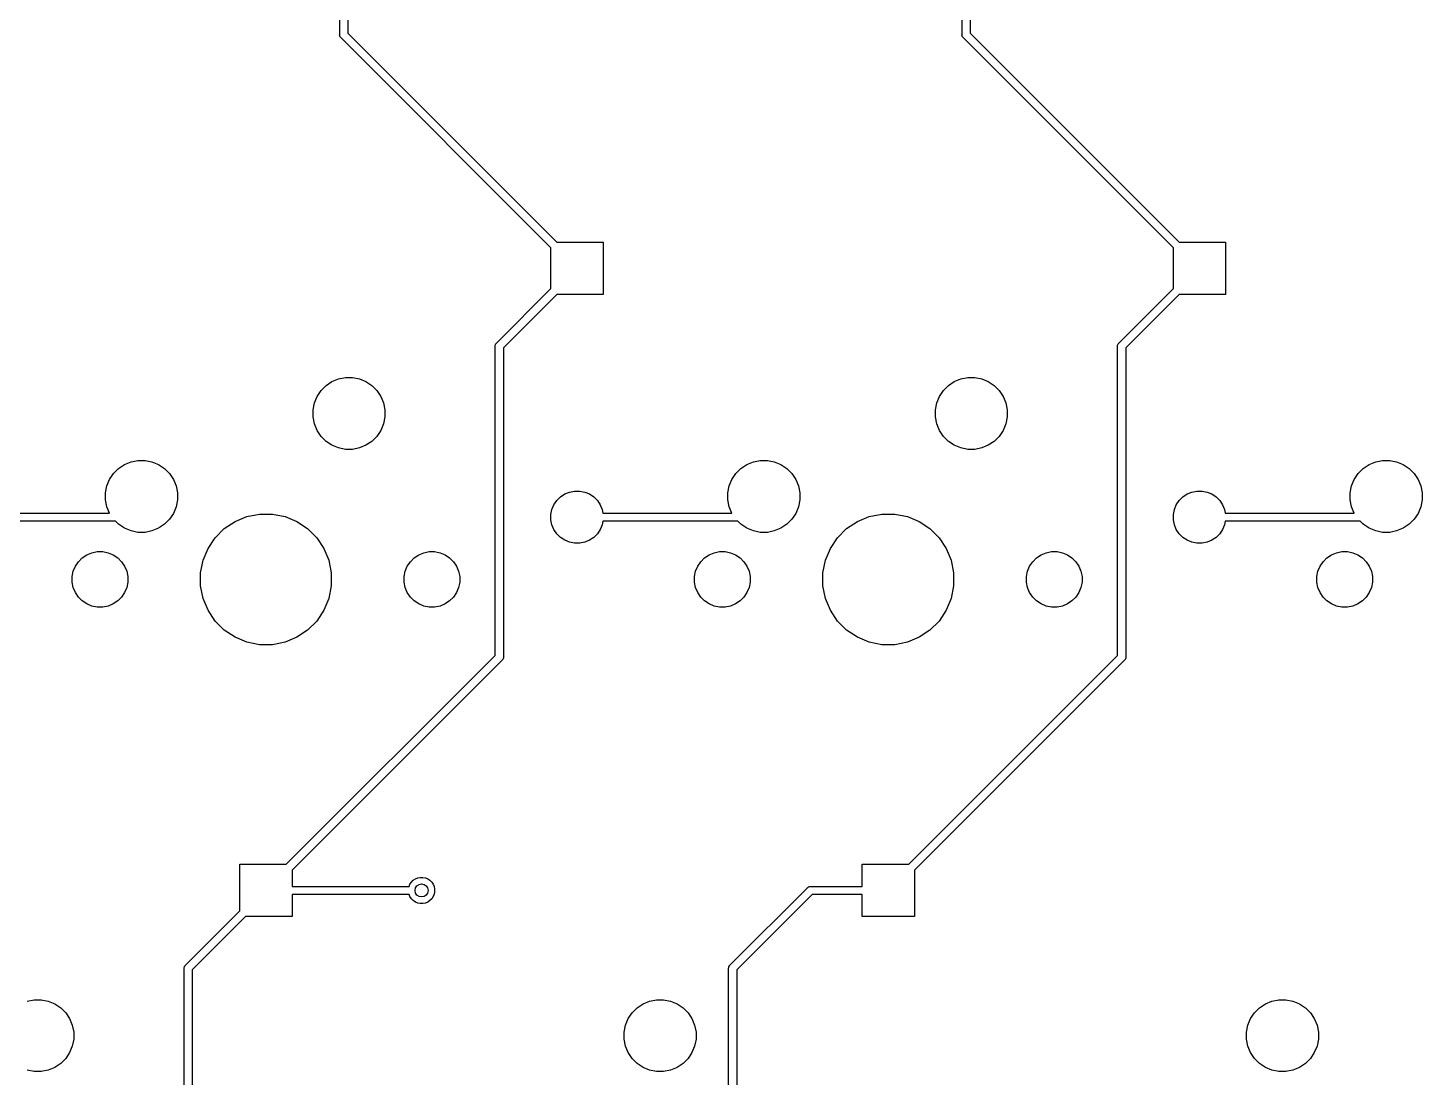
# Model space of a CAD drawing. Extents: x 0.4 to 33.6, y -21.6 to -0.4.
# Drawn here: x 7.401 to 9.081, y -4.256 to -2.991 of the extents above; entities that cross this region are included whole.
import ezdxf

# ---------------------------------------------------------------- set-up
doc = ezdxf.new("R2010")
doc.units = 0
doc.header["$MEASUREMENT"] = 0
doc.layers.add('BLACK', color=7, linetype='CONTINUOUS')

msp = doc.modelspace()

# ---------------------------------------------------------------- linework, layer by layer
at = {"layer": 'BLACK', "linetype": 'CONTINUOUS'}
for p, q in [((7.77633, -2.99976), (7.77633, -2.62524)), ((7.78617, -2.62704), (7.78617, -2.99796)), ((8.52633, -2.99976), (8.52633, -2.62524)), ((8.53617, -2.62704), (8.53617, -2.99796)), ((7.7763, -3), (7.77633, -2.99976)), ((7.7764, -3.00096), (7.7763, -3)), ((7.77668, -3.00189), (7.7764, -3.00096)), ((7.77714, -3.00275), (7.77668, -3.00189)), ((7.7776, -3.00331), (7.77714, -3.00275)), ((7.77775, -3.0035), (7.7776, -3.00331)), ((7.77794, -3.00365), (7.77775, -3.0035)), ((8.031, -3.25671), (7.77794, -3.00365)), ((7.78617, -2.99796), (8.03796, -3.24975)), ((8.52631, -3), (8.52633, -2.99976)), ((8.5264, -3.00096), (8.52631, -3)), ((8.52668, -3.00189), (8.5264, -3.00096)), ((8.52714, -3.00275), (8.52668, -3.00189)), ((8.5276, -3.00331), (8.52714, -3.00275)), ((8.52775, -3.0035), (8.5276, -3.00331)), ((8.52794, -3.00365), (8.52775, -3.0035)), ((8.781, -3.25671), (8.52794, -3.00365)), ((8.53617, -2.99796), (8.78796, -3.24975)), ((8.031, -3.30579), (8.031, -3.25671)), ((8.03796, -3.24975), (8.094, -3.24975)), ((8.094, -3.24975), (8.094, -3.31275)), ((8.781, -3.30579), (8.781, -3.25671)), ((8.78796, -3.24975), (8.844, -3.24975)), ((8.844, -3.24975), (8.844, -3.31275)), ((7.96544, -3.37135), (8.031, -3.30579)), ((8.71544, -3.37135), (8.781, -3.30579)), ((8.03796, -3.31275), (7.97367, -3.37704)), ((8.094, -3.31275), (8.03796, -3.31275)), ((8.78796, -3.31275), (8.72367, -3.37704)), ((8.844, -3.31275), (8.78796, -3.31275)), ((7.9638, -3.375), (7.9639, -3.37404)), ((7.96383, -3.37524), (7.9638, -3.375)), ((7.96383, -3.74796), (7.96383, -3.37524)), ((7.9639, -3.37404), (7.96418, -3.37311)), ((7.96418, -3.37311), (7.96464, -3.37225)), ((7.96464, -3.37225), (7.9651, -3.37169)), ((7.9651, -3.37169), (7.96525, -3.3715)), ((7.9651, -3.37169), (7.9651, -3.37169)), ((7.96525, -3.3715), (7.96544, -3.37135)), ((7.97367, -3.37704), (7.97367, -3.74976)), ((8.71381, -3.375), (8.71383, -3.37476)), ((8.71383, -3.37524), (8.71381, -3.375)), ((8.71383, -3.37476), (8.7139, -3.37404)), ((8.71383, -3.37476), (8.71383, -3.37476)), ((8.71383, -3.74796), (8.71383, -3.37524)), ((8.7139, -3.37404), (8.71418, -3.37311)), ((8.71418, -3.37311), (8.71464, -3.37225)), ((8.71464, -3.37225), (8.71525, -3.3715)), ((8.71525, -3.3715), (8.71544, -3.37135)), ((8.72367, -3.37704), (8.72367, -3.74976)), ((7.75386, -3.42864), (7.75989, -3.42261)), ((7.75989, -3.42261), (7.76699, -3.41787)), ((7.76699, -3.41787), (7.77487, -3.41461)), ((7.77487, -3.41461), (7.78323, -3.41294)), ((7.78323, -3.41294), (7.79177, -3.41294)), ((7.79177, -3.41294), (7.80013, -3.41461)), ((7.80013, -3.41461), (7.80801, -3.41787)), ((7.80801, -3.41787), (7.81511, -3.42261)), ((7.81511, -3.42261), (7.82114, -3.42864)), ((8.50386, -3.42864), (8.50989, -3.42261)), ((8.50989, -3.42261), (8.51699, -3.41787)), ((8.51699, -3.41787), (8.52487, -3.41461)), ((8.52487, -3.41461), (8.53323, -3.41294)), ((8.53323, -3.41294), (8.54177, -3.41294)), ((8.54177, -3.41294), (8.55013, -3.41461)), ((8.55013, -3.41461), (8.55801, -3.41787)), ((8.55801, -3.41787), (8.56511, -3.42261)), ((8.56511, -3.42261), (8.57114, -3.42864)), ((7.74419, -3.45198), (7.74586, -3.44362)), ((7.74586, -3.44362), (7.74912, -3.43574)), ((7.74912, -3.43574), (7.75386, -3.42864)), ((7.82114, -3.42864), (7.82588, -3.43574)), ((7.82588, -3.43574), (7.82914, -3.44362)), ((7.82914, -3.44362), (7.83081, -3.45198)), ((8.49419, -3.45198), (8.49586, -3.44362)), ((8.49586, -3.44362), (8.49912, -3.43574)), ((8.49912, -3.43574), (8.50386, -3.42864)), ((8.57114, -3.42864), (8.57588, -3.43574)), ((8.57588, -3.43574), (8.57914, -3.44362)), ((8.57914, -3.44362), (8.58081, -3.45198)), ((7.74419, -3.46052), (7.74419, -3.45198)), ((7.74586, -3.46888), (7.74419, -3.46052)), ((7.83081, -3.46052), (7.82914, -3.46888)), ((7.83081, -3.45198), (7.83081, -3.46052)), ((8.49419, -3.46052), (8.49419, -3.45198)), ((8.49586, -3.46888), (8.49419, -3.46052)), ((8.58081, -3.46052), (8.57914, -3.46888)), ((8.58081, -3.45198), (8.58081, -3.46052)), ((7.74912, -3.47676), (7.74586, -3.46888)), ((7.75386, -3.48386), (7.74912, -3.47676)), ((7.82588, -3.47676), (7.82114, -3.48386)), ((7.82914, -3.46888), (7.82588, -3.47676)), ((8.49912, -3.47676), (8.49586, -3.46888)), ((8.50386, -3.48386), (8.49912, -3.47676)), ((8.57588, -3.47676), (8.57114, -3.48386)), ((8.57914, -3.46888), (8.57588, -3.47676)), ((7.75989, -3.48989), (7.75386, -3.48386)), ((7.76699, -3.49463), (7.75989, -3.48989)), ((7.77487, -3.49789), (7.76699, -3.49463)), ((7.80801, -3.49463), (7.80013, -3.49789)), ((7.81511, -3.48989), (7.80801, -3.49463)), ((7.82114, -3.48386), (7.81511, -3.48989)), ((8.50989, -3.48989), (8.50386, -3.48386)), ((8.51699, -3.49463), (8.50989, -3.48989)), ((8.52487, -3.49789), (8.51699, -3.49463)), ((8.55801, -3.49463), (8.55013, -3.49789)), ((8.56511, -3.48989), (8.55801, -3.49463)), ((8.57114, -3.48386), (8.56511, -3.48989)), ((7.78323, -3.49956), (7.77487, -3.49789)), ((7.79177, -3.49956), (7.78323, -3.49956)), ((7.80013, -3.49789), (7.79177, -3.49956)), ((8.53323, -3.49956), (8.52487, -3.49789)), ((8.54177, -3.49956), (8.53323, -3.49956)), ((8.55013, -3.49789), (8.54177, -3.49956)), ((7.50386, -3.52864), (7.50989, -3.52261)), ((7.50989, -3.52261), (7.51699, -3.51787)), ((7.51699, -3.51787), (7.52487, -3.51461)), ((7.52487, -3.51461), (7.53323, -3.51294)), ((7.53323, -3.51294), (7.54177, -3.51294)), ((7.54177, -3.51294), (7.55013, -3.51461)), ((7.55013, -3.51461), (7.55801, -3.51787)), ((7.55801, -3.51787), (7.56511, -3.52261)), ((7.56511, -3.52261), (7.57114, -3.52864)), ((8.25386, -3.52864), (8.25989, -3.52261)), ((8.25989, -3.52261), (8.26699, -3.51787)), ((8.26699, -3.51787), (8.27487, -3.51461)), ((8.27487, -3.51461), (8.28323, -3.51294)), ((8.28323, -3.51294), (8.29177, -3.51294)), ((8.29177, -3.51294), (8.30013, -3.51461)), ((8.30013, -3.51461), (8.30801, -3.51787)), ((8.30801, -3.51787), (8.31511, -3.52261)), ((8.31511, -3.52261), (8.32114, -3.52864)), ((9.00386, -3.52864), (9.00989, -3.52261)), ((9.00989, -3.52261), (9.01699, -3.51787)), ((9.01699, -3.51787), (9.02487, -3.51461)), ((9.02487, -3.51461), (9.03323, -3.51294)), ((9.03323, -3.51294), (9.04177, -3.51294)), ((9.04177, -3.51294), (9.05013, -3.51461)), ((9.05013, -3.51461), (9.05801, -3.51787)), ((9.05801, -3.51787), (9.06511, -3.52261)), ((9.06511, -3.52261), (9.07114, -3.52864)), ((7.49419, -3.55198), (7.49586, -3.54362)), ((7.49586, -3.54362), (7.49912, -3.53574)), ((7.49912, -3.53574), (7.50386, -3.52864)), ((7.57114, -3.52864), (7.57588, -3.53574)), ((7.57588, -3.53574), (7.57914, -3.54362)), ((7.57914, -3.54362), (7.58081, -3.55198)), ((8.24419, -3.55198), (8.24586, -3.54362)), ((8.24586, -3.54362), (8.24912, -3.53574)), ((8.24912, -3.53574), (8.25386, -3.52864)), ((8.32114, -3.52864), (8.32588, -3.53574)), ((8.32588, -3.53574), (8.32914, -3.54362)), ((8.32914, -3.54362), (8.33081, -3.55198)), ((8.99419, -3.55198), (8.99586, -3.54362)), ((8.99586, -3.54362), (8.99912, -3.53574)), ((8.99912, -3.53574), (9.00386, -3.52864)), ((9.07114, -3.52864), (9.07588, -3.53574)), ((9.07588, -3.53574), (9.07914, -3.54362)), ((9.07914, -3.54362), (9.08081, -3.55198)), ((7.49419, -3.56052), (7.49419, -3.55198)), ((7.49586, -3.56888), (7.49419, -3.56052)), ((7.58081, -3.56052), (7.57914, -3.56888)), ((7.58081, -3.55198), (7.58081, -3.56052)), ((8.03459, -3.56633), (8.03804, -3.56117)), ((8.03804, -3.56117), (8.04242, -3.55679)), ((8.04242, -3.55679), (8.04758, -3.55334)), ((8.04758, -3.55334), (8.05331, -3.55096)), ((8.05331, -3.55096), (8.0594, -3.54975)), ((8.0594, -3.54975), (8.0656, -3.54975)), ((8.0656, -3.54975), (8.07169, -3.55096)), ((8.07169, -3.55096), (8.07742, -3.55334)), ((8.07742, -3.55334), (8.08258, -3.55679)), ((8.08258, -3.55679), (8.08696, -3.56117)), ((8.08696, -3.56117), (8.09041, -3.56633)), ((8.24419, -3.56052), (8.24419, -3.55198)), ((8.24586, -3.56888), (8.24419, -3.56052)), ((8.33081, -3.56052), (8.32914, -3.56888)), ((8.33081, -3.55198), (8.33081, -3.56052)), ((8.78459, -3.56633), (8.78804, -3.56117)), ((8.78804, -3.56117), (8.79242, -3.55679)), ((8.79242, -3.55679), (8.79758, -3.55334)), ((8.79758, -3.55334), (8.80331, -3.55096)), ((8.80331, -3.55096), (8.8094, -3.54975)), ((8.8094, -3.54975), (8.8156, -3.54975)), ((8.8156, -3.54975), (8.82169, -3.55096)), ((8.82169, -3.55096), (8.82742, -3.55334)), ((8.82742, -3.55334), (8.83258, -3.55679)), ((8.83258, -3.55679), (8.83696, -3.56117)), ((8.83696, -3.56117), (8.84041, -3.56633)), ((8.99419, -3.56052), (8.99419, -3.55198)), ((8.99586, -3.56888), (8.99419, -3.56052)), ((9.08081, -3.56052), (9.07914, -3.56888)), ((9.08081, -3.55198), (9.08081, -3.56052)), ((7.34363, -3.57633), (7.49894, -3.57633)), ((7.49894, -3.57633), (7.49586, -3.56888)), ((7.57588, -3.57676), (7.57114, -3.58386)), ((7.57914, -3.56888), (7.57588, -3.57676)), ((7.66453, -3.58054), (7.67974, -3.57751)), ((7.67974, -3.57751), (7.69526, -3.57751)), ((7.69526, -3.57751), (7.71047, -3.58054)), ((8.031, -3.57815), (8.03221, -3.57206)), ((8.031, -3.58435), (8.031, -3.57815)), ((8.03221, -3.57206), (8.03459, -3.56633)), ((8.09041, -3.56633), (8.09279, -3.57206)), ((8.09279, -3.57206), (8.09363, -3.57633)), ((8.09363, -3.57633), (8.24894, -3.57633)), ((8.24894, -3.57633), (8.24586, -3.56888)), ((8.32588, -3.57676), (8.32114, -3.58386)), ((8.32914, -3.56888), (8.32588, -3.57676)), ((8.41453, -3.58054), (8.42974, -3.57751)), ((8.42974, -3.57751), (8.44526, -3.57751)), ((8.44526, -3.57751), (8.46047, -3.58054)), ((8.781, -3.57815), (8.78221, -3.57206)), ((8.781, -3.58435), (8.781, -3.57815)), ((8.78221, -3.57206), (8.78459, -3.56633)), ((8.84041, -3.56633), (8.84279, -3.57206)), ((8.84279, -3.57206), (8.84363, -3.57633)), ((8.84363, -3.57633), (8.99894, -3.57633)), ((8.99894, -3.57633), (8.99586, -3.56888)), ((9.07588, -3.57676), (9.07114, -3.58386)), ((9.07914, -3.56888), (9.07588, -3.57676)), ((7.50618, -3.58617), (7.34363, -3.58617)), ((7.50989, -3.58989), (7.50618, -3.58617)), ((7.51699, -3.59463), (7.50989, -3.58989)), ((7.52487, -3.59789), (7.51699, -3.59463)), ((7.55801, -3.59463), (7.55013, -3.59789)), ((7.56511, -3.58989), (7.55801, -3.59463)), ((7.57114, -3.58386), (7.56511, -3.58989)), ((7.62634, -3.60606), (7.63731, -3.59509)), ((7.63731, -3.59509), (7.6502, -3.58647)), ((7.6502, -3.58647), (7.66453, -3.58054)), ((7.71047, -3.58054), (7.7248, -3.58647)), ((7.7248, -3.58647), (7.73769, -3.59509)), ((7.73769, -3.59509), (7.74866, -3.60606)), ((8.03221, -3.59044), (8.031, -3.58435)), ((8.03459, -3.59617), (8.03221, -3.59044)), ((8.09279, -3.59044), (8.09041, -3.59617)), ((8.09363, -3.58617), (8.09279, -3.59044)), ((8.25618, -3.58617), (8.09363, -3.58617)), ((8.25989, -3.58989), (8.25618, -3.58617)), ((8.26699, -3.59463), (8.25989, -3.58989)), ((8.27487, -3.59789), (8.26699, -3.59463)), ((8.30801, -3.59463), (8.30013, -3.59789)), ((8.31511, -3.58989), (8.30801, -3.59463)), ((8.32114, -3.58386), (8.31511, -3.58989)), ((8.37634, -3.60606), (8.38731, -3.59509)), ((8.38731, -3.59509), (8.4002, -3.58647)), ((8.4002, -3.58647), (8.41453, -3.58054)), ((8.46047, -3.58054), (8.4748, -3.58647)), ((8.4748, -3.58647), (8.48769, -3.59509)), ((8.48769, -3.59509), (8.49866, -3.60606)), ((8.78221, -3.59044), (8.781, -3.58435)), ((8.78459, -3.59617), (8.78221, -3.59044)), ((8.84279, -3.59044), (8.84041, -3.59617)), ((8.84363, -3.58617), (8.84279, -3.59044)), ((9.00618, -3.58617), (8.84363, -3.58617)), ((9.00989, -3.58989), (9.00618, -3.58617)), ((9.01699, -3.59463), (9.00989, -3.58989)), ((9.02487, -3.59789), (9.01699, -3.59463)), ((9.05801, -3.59463), (9.05013, -3.59789)), ((9.06511, -3.58989), (9.05801, -3.59463)), ((9.07114, -3.58386), (9.06511, -3.58989)), ((7.53323, -3.59956), (7.52487, -3.59789)), ((7.54177, -3.59956), (7.53323, -3.59956)), ((7.55013, -3.59789), (7.54177, -3.59956)), ((7.61772, -3.61895), (7.62634, -3.60606)), ((7.74866, -3.60606), (7.75728, -3.61895)), ((8.03804, -3.60133), (8.03459, -3.59617)), ((8.04242, -3.60571), (8.03804, -3.60133)), ((8.04758, -3.60916), (8.04242, -3.60571)), ((8.05331, -3.61154), (8.04758, -3.60916)), ((8.0594, -3.61275), (8.05331, -3.61154)), ((8.07169, -3.61154), (8.0656, -3.61275)), ((8.07742, -3.60916), (8.07169, -3.61154)), ((8.08258, -3.60571), (8.07742, -3.60916)), ((8.08696, -3.60133), (8.08258, -3.60571)), ((8.09041, -3.59617), (8.08696, -3.60133)), ((8.28323, -3.59956), (8.27487, -3.59789)), ((8.29177, -3.59956), (8.28323, -3.59956)), ((8.30013, -3.59789), (8.29177, -3.59956)), ((8.36772, -3.61895), (8.37634, -3.60606)), ((8.49866, -3.60606), (8.50728, -3.61895)), ((8.78804, -3.60133), (8.78459, -3.59617)), ((8.79242, -3.60571), (8.78804, -3.60133)), ((8.79758, -3.60916), (8.79242, -3.60571)), ((8.80331, -3.61154), (8.79758, -3.60916)), ((8.8094, -3.61275), (8.80331, -3.61154)), ((8.82169, -3.61154), (8.8156, -3.61275)), ((8.82742, -3.60916), (8.82169, -3.61154)), ((8.83258, -3.60571), (8.82742, -3.60916)), ((8.83696, -3.60133), (8.83258, -3.60571)), ((8.84041, -3.59617), (8.83696, -3.60133)), ((9.03323, -3.59956), (9.02487, -3.59789)), ((9.04177, -3.59956), (9.03323, -3.59956)), ((9.05013, -3.59789), (9.04177, -3.59956)), ((7.46617, -3.63026), (7.47165, -3.62659)), ((7.47165, -3.62659), (7.47774, -3.62407)), ((7.47774, -3.62407), (7.4842, -3.62279)), ((7.4842, -3.62279), (7.4908, -3.62279)), ((7.4908, -3.62279), (7.49726, -3.62407)), ((7.49726, -3.62407), (7.50335, -3.62659)), ((7.50335, -3.62659), (7.50883, -3.63026)), ((7.61179, -3.63328), (7.61772, -3.61895)), ((7.75728, -3.61895), (7.76321, -3.63328)), ((7.86617, -3.63026), (7.87165, -3.62659)), ((7.87165, -3.62659), (7.87774, -3.62407)), ((7.87774, -3.62407), (7.8842, -3.62279)), ((7.8842, -3.62279), (7.8908, -3.62279)), ((7.8908, -3.62279), (7.89726, -3.62407)), ((7.89726, -3.62407), (7.90335, -3.62659)), ((7.90335, -3.62659), (7.90883, -3.63026)), ((8.0656, -3.61275), (8.0594, -3.61275)), ((8.21617, -3.63026), (8.22165, -3.62659)), ((8.22165, -3.62659), (8.22774, -3.62407)), ((8.22774, -3.62407), (8.2342, -3.62279)), ((8.2342, -3.62279), (8.2408, -3.62279)), ((8.2408, -3.62279), (8.24726, -3.62407)), ((8.24726, -3.62407), (8.25335, -3.62659)), ((8.25335, -3.62659), (8.25883, -3.63026)), ((8.36179, -3.63328), (8.36772, -3.61895)), ((8.50728, -3.61895), (8.51321, -3.63328)), ((8.61617, -3.63026), (8.62165, -3.62659)), ((8.62165, -3.62659), (8.62774, -3.62407)), ((8.62774, -3.62407), (8.6342, -3.62279)), ((8.6342, -3.62279), (8.6408, -3.62279)), ((8.6408, -3.62279), (8.64726, -3.62407)), ((8.64726, -3.62407), (8.65335, -3.62659)), ((8.65335, -3.62659), (8.65883, -3.63026)), ((8.8156, -3.61275), (8.8094, -3.61275)), ((8.96617, -3.63026), (8.97165, -3.62659)), ((8.97165, -3.62659), (8.97774, -3.62407)), ((8.97774, -3.62407), (8.9842, -3.62279)), ((8.9842, -3.62279), (8.9908, -3.62279)), ((8.9908, -3.62279), (8.99726, -3.62407)), ((8.99726, -3.62407), (9.00335, -3.62659)), ((9.00335, -3.62659), (9.00883, -3.63026)), ((7.45532, -3.64649), (7.45784, -3.6404)), ((7.45784, -3.6404), (7.46151, -3.63492)), ((7.46151, -3.63492), (7.46617, -3.63026)), ((7.50883, -3.63026), (7.51349, -3.63492)), ((7.51349, -3.63492), (7.51716, -3.6404)), ((7.51716, -3.6404), (7.51968, -3.64649)), ((7.60876, -3.64849), (7.61179, -3.63328)), ((7.76321, -3.63328), (7.76624, -3.64849)), ((7.85532, -3.64649), (7.85784, -3.6404)), ((7.85784, -3.6404), (7.86151, -3.63492)), ((7.86151, -3.63492), (7.86617, -3.63026)), ((7.90883, -3.63026), (7.91349, -3.63492)), ((7.91349, -3.63492), (7.91716, -3.6404)), ((7.91716, -3.6404), (7.91968, -3.64649)), ((8.20532, -3.64649), (8.20784, -3.6404)), ((8.20784, -3.6404), (8.21151, -3.63492)), ((8.21151, -3.63492), (8.21617, -3.63026)), ((8.25883, -3.63026), (8.26349, -3.63492)), ((8.26349, -3.63492), (8.26716, -3.6404)), ((8.26716, -3.6404), (8.26968, -3.64649)), ((8.35876, -3.64849), (8.36179, -3.63328)), ((8.51321, -3.63328), (8.51624, -3.64849)), ((8.60532, -3.64649), (8.60784, -3.6404)), ((8.60784, -3.6404), (8.61151, -3.63492)), ((8.61151, -3.63492), (8.61617, -3.63026)), ((8.65883, -3.63026), (8.66349, -3.63492)), ((8.66349, -3.63492), (8.66716, -3.6404)), ((8.66716, -3.6404), (8.66968, -3.64649)), ((8.95532, -3.64649), (8.95784, -3.6404)), ((8.95784, -3.6404), (8.96151, -3.63492)), ((8.96151, -3.63492), (8.96617, -3.63026)), ((9.00883, -3.63026), (9.01349, -3.63492)), ((9.01349, -3.63492), (9.01716, -3.6404)), ((9.01716, -3.6404), (9.01968, -3.64649)), ((7.45404, -3.65295), (7.45532, -3.64649)), ((7.45404, -3.65955), (7.45404, -3.65295)), ((7.45532, -3.66601), (7.45404, -3.65955)), ((7.51968, -3.64649), (7.52096, -3.65295)), ((7.52096, -3.65955), (7.51968, -3.66601)), ((7.52096, -3.65295), (7.52096, -3.65955)), ((7.60876, -3.66401), (7.60876, -3.64849)), ((7.76624, -3.64849), (7.76624, -3.66401)), ((7.85404, -3.65295), (7.85532, -3.64649)), ((7.85404, -3.65955), (7.85404, -3.65295)), ((7.85532, -3.66601), (7.85404, -3.65955)), ((7.91968, -3.64649), (7.92096, -3.65295)), ((7.92096, -3.65955), (7.91968, -3.66601)), ((7.92096, -3.65295), (7.92096, -3.65955)), ((8.20404, -3.65295), (8.20532, -3.64649)), ((8.20404, -3.65955), (8.20404, -3.65295)), ((8.20532, -3.66601), (8.20404, -3.65955)), ((8.26968, -3.64649), (8.27096, -3.65295)), ((8.27096, -3.65955), (8.26968, -3.66601)), ((8.27096, -3.65295), (8.27096, -3.65955)), ((8.35876, -3.66401), (8.35876, -3.64849)), ((8.51624, -3.64849), (8.51624, -3.66401)), ((8.60404, -3.65295), (8.60532, -3.64649)), ((8.60404, -3.65955), (8.60404, -3.65295)), ((8.60532, -3.66601), (8.60404, -3.65955)), ((8.66968, -3.64649), (8.67096, -3.65295)), ((8.67096, -3.65955), (8.66968, -3.66601)), ((8.67096, -3.65295), (8.67096, -3.65955)), ((8.95404, -3.65295), (8.95532, -3.64649)), ((8.95404, -3.65955), (8.95404, -3.65295)), ((8.95532, -3.66601), (8.95404, -3.65955)), ((9.01968, -3.64649), (9.02096, -3.65295)), ((9.02096, -3.65955), (9.01968, -3.66601)), ((9.02096, -3.65295), (9.02096, -3.65955)), ((7.45784, -3.6721), (7.45532, -3.66601)), ((7.46151, -3.67758), (7.45784, -3.6721)), ((7.46617, -3.68224), (7.46151, -3.67758)), ((7.51349, -3.67758), (7.50883, -3.68224)), ((7.51716, -3.6721), (7.51349, -3.67758)), ((7.51968, -3.66601), (7.51716, -3.6721)), ((7.61179, -3.67922), (7.60876, -3.66401)), ((7.61772, -3.69355), (7.61179, -3.67922)), ((7.76321, -3.67922), (7.75728, -3.69355)), ((7.76624, -3.66401), (7.76321, -3.67922)), ((7.85784, -3.6721), (7.85532, -3.66601)), ((7.86151, -3.67758), (7.85784, -3.6721)), ((7.86617, -3.68224), (7.86151, -3.67758)), ((7.91349, -3.67758), (7.90883, -3.68224)), ((7.91716, -3.6721), (7.91349, -3.67758)), ((7.91968, -3.66601), (7.91716, -3.6721)), ((8.20784, -3.6721), (8.20532, -3.66601)), ((8.21151, -3.67758), (8.20784, -3.6721)), ((8.21617, -3.68224), (8.21151, -3.67758)), ((8.26349, -3.67758), (8.25883, -3.68224)), ((8.26716, -3.6721), (8.26349, -3.67758)), ((8.26968, -3.66601), (8.26716, -3.6721)), ((8.36179, -3.67922), (8.35876, -3.66401)), ((8.36772, -3.69355), (8.36179, -3.67922)), ((8.51321, -3.67922), (8.50728, -3.69355)), ((8.51624, -3.66401), (8.51321, -3.67922)), ((8.60784, -3.6721), (8.60532, -3.66601)), ((8.61151, -3.67758), (8.60784, -3.6721)), ((8.61617, -3.68224), (8.61151, -3.67758)), ((8.66349, -3.67758), (8.65883, -3.68224)), ((8.66716, -3.6721), (8.66349, -3.67758)), ((8.66968, -3.66601), (8.66716, -3.6721)), ((8.95784, -3.6721), (8.95532, -3.66601)), ((8.96151, -3.67758), (8.95784, -3.6721)), ((8.96617, -3.68224), (8.96151, -3.67758)), ((9.01349, -3.67758), (9.00883, -3.68224)), ((9.01716, -3.6721), (9.01349, -3.67758)), ((9.01968, -3.66601), (9.01716, -3.6721)), ((7.47165, -3.68591), (7.46617, -3.68224)), ((7.47774, -3.68843), (7.47165, -3.68591)), ((7.4842, -3.68971), (7.47774, -3.68843)), ((7.4908, -3.68971), (7.4842, -3.68971)), ((7.49726, -3.68843), (7.4908, -3.68971)), ((7.50335, -3.68591), (7.49726, -3.68843)), ((7.50883, -3.68224), (7.50335, -3.68591)), ((7.62634, -3.70644), (7.61772, -3.69355)), ((7.75728, -3.69355), (7.74866, -3.70644)), ((7.87165, -3.68591), (7.86617, -3.68224)), ((7.87774, -3.68843), (7.87165, -3.68591)), ((7.8842, -3.68971), (7.87774, -3.68843)), ((7.8908, -3.68971), (7.8842, -3.68971)), ((7.89726, -3.68843), (7.8908, -3.68971)), ((7.90335, -3.68591), (7.89726, -3.68843)), ((7.90883, -3.68224), (7.90335, -3.68591)), ((8.22165, -3.68591), (8.21617, -3.68224)), ((8.22774, -3.68843), (8.22165, -3.68591)), ((8.2342, -3.68971), (8.22774, -3.68843)), ((8.2408, -3.68971), (8.2342, -3.68971)), ((8.24726, -3.68843), (8.2408, -3.68971)), ((8.25335, -3.68591), (8.24726, -3.68843)), ((8.25883, -3.68224), (8.25335, -3.68591)), ((8.37634, -3.70644), (8.36772, -3.69355)), ((8.50728, -3.69355), (8.49866, -3.70644)), ((8.62165, -3.68591), (8.61617, -3.68224)), ((8.62774, -3.68843), (8.62165, -3.68591)), ((8.6342, -3.68971), (8.62774, -3.68843)), ((8.6408, -3.68971), (8.6342, -3.68971)), ((8.64726, -3.68843), (8.6408, -3.68971)), ((8.65335, -3.68591), (8.64726, -3.68843)), ((8.65883, -3.68224), (8.65335, -3.68591)), ((8.97165, -3.68591), (8.96617, -3.68224)), ((8.97774, -3.68843), (8.97165, -3.68591)), ((8.9842, -3.68971), (8.97774, -3.68843)), ((8.9908, -3.68971), (8.9842, -3.68971)), ((8.99726, -3.68843), (8.9908, -3.68971)), ((9.00335, -3.68591), (8.99726, -3.68843)), ((9.00883, -3.68224), (9.00335, -3.68591)), ((7.63731, -3.71741), (7.62634, -3.70644)), ((7.74866, -3.70644), (7.73769, -3.71741)), ((8.38731, -3.71741), (8.37634, -3.70644)), ((8.49866, -3.70644), (8.48769, -3.71741)), ((7.6502, -3.72603), (7.63731, -3.71741)), ((7.66453, -3.73196), (7.6502, -3.72603)), ((7.7248, -3.72603), (7.71047, -3.73196)), ((7.73769, -3.71741), (7.7248, -3.72603)), ((8.4002, -3.72603), (8.38731, -3.71741)), ((8.41453, -3.73196), (8.4002, -3.72603)), ((8.4748, -3.72603), (8.46047, -3.73196)), ((8.48769, -3.71741), (8.4748, -3.72603)), ((7.67974, -3.73499), (7.66453, -3.73196)), ((7.69526, -3.73499), (7.67974, -3.73499)), ((7.71047, -3.73196), (7.69526, -3.73499)), ((8.42974, -3.73499), (8.41453, -3.73196)), ((8.44526, -3.73499), (8.42974, -3.73499)), ((8.46047, -3.73196), (8.44526, -3.73499)), ((7.71204, -3.99975), (7.96383, -3.74796)), ((7.97206, -3.75365), (7.719, -4.00671)), ((7.97225, -3.7535), (7.97206, -3.75365)), ((7.9724, -3.75331), (7.97225, -3.7535)), ((7.97286, -3.75275), (7.9724, -3.75331)), ((7.9724, -3.75331), (7.9724, -3.75331)), ((7.97332, -3.75189), (7.97286, -3.75275)), ((7.9736, -3.75096), (7.97332, -3.75189)), ((7.97332, -3.75189), (7.97332, -3.75189)), ((7.97367, -3.75024), (7.9736, -3.75096)), ((7.97367, -3.74976), (7.9737, -3.75)), ((7.9737, -3.75), (7.97367, -3.75024)), ((7.97367, -3.75024), (7.97367, -3.75024)), ((8.46204, -3.99975), (8.71383, -3.74796)), ((8.72206, -3.75365), (8.469, -4.00671)), ((8.72225, -3.7535), (8.72206, -3.75365)), ((8.7224, -3.75331), (8.72225, -3.7535)), ((8.72286, -3.75275), (8.7224, -3.75331)), ((8.7224, -3.75331), (8.7224, -3.75331)), ((8.72332, -3.75189), (8.72286, -3.75275)), ((8.7236, -3.75096), (8.72332, -3.75189)), ((8.72332, -3.75189), (8.72332, -3.75189)), ((8.72367, -3.75024), (8.7236, -3.75096)), ((8.72367, -3.74976), (8.72369, -3.75)), ((8.72369, -3.75), (8.72367, -3.75024)), ((8.72367, -3.75024), (8.72367, -3.75024)), ((7.656, -4.05579), (7.656, -3.99975)), ((7.656, -3.99975), (7.71204, -3.99975)), ((7.719, -4.00671), (7.719, -4.02633)), ((7.87041, -4.01611), (7.87345, -4.0155)), ((7.87345, -4.0155), (7.87655, -4.0155)), ((7.87655, -4.0155), (7.87959, -4.01611)), ((8.406, -4.02633), (8.406, -3.99975)), ((8.406, -3.99975), (8.46204, -3.99975)), ((8.469, -4.00671), (8.469, -4.06275)), ((7.719, -4.02633), (7.85999, -4.02633)), ((7.85999, -4.02633), (7.86104, -4.02379)), ((7.86104, -4.02379), (7.86277, -4.02121)), ((7.86277, -4.02121), (7.86496, -4.01902)), ((7.86496, -4.01902), (7.86754, -4.01729)), ((7.86754, -4.01729), (7.87041, -4.01611)), ((7.87959, -4.01611), (7.88246, -4.01729)), ((7.88246, -4.01729), (7.88504, -4.01902)), ((7.88504, -4.01902), (7.88723, -4.02121)), ((7.88723, -4.02121), (7.88896, -4.02379)), ((7.88896, -4.02379), (7.89014, -4.02666)), ((7.89014, -4.02666), (7.89075, -4.0297)), ((7.89075, -4.0297), (7.89075, -4.0328)), ((8.24669, -4.12135), (8.3401, -4.02794)), ((8.3401, -4.02794), (8.34025, -4.02775)), ((8.34025, -4.02775), (8.34044, -4.0276)), ((8.34044, -4.0276), (8.341, -4.02714)), ((8.341, -4.02714), (8.34186, -4.02668)), ((8.34186, -4.02668), (8.34194, -4.02666)), ((8.34194, -4.02666), (8.34279, -4.0264)), ((8.34279, -4.0264), (8.34351, -4.02633)), ((8.34351, -4.02633), (8.34375, -4.0263)), ((8.34351, -4.02633), (8.34351, -4.02633)), ((8.34375, -4.0263), (8.34399, -4.02633)), ((8.34399, -4.02633), (8.406, -4.02633)), ((7.85999, -4.03617), (7.719, -4.03617)), ((7.719, -4.03617), (7.719, -4.06275)), ((7.86104, -4.03871), (7.85999, -4.03617)), ((7.86277, -4.04129), (7.86104, -4.03871)), ((7.86496, -4.04348), (7.86277, -4.04129)), ((7.86754, -4.04521), (7.86496, -4.04348)), ((7.87041, -4.04639), (7.86754, -4.04521)), ((7.87345, -4.047), (7.87041, -4.04639)), ((7.87655, -4.047), (7.87345, -4.047)), ((7.87959, -4.04639), (7.87655, -4.047)), ((7.88246, -4.04521), (7.87959, -4.04639)), ((7.88504, -4.04348), (7.88246, -4.04521)), ((7.88723, -4.04129), (7.88504, -4.04348)), ((7.88896, -4.03871), (7.88723, -4.04129)), ((7.89014, -4.03584), (7.88896, -4.03871)), ((7.89075, -4.0328), (7.89014, -4.03584)), ((8.34579, -4.03617), (8.25492, -4.12704)), ((8.406, -4.03617), (8.34579, -4.03617)), ((8.406, -4.06275), (8.406, -4.03617)), ((7.59044, -4.12135), (7.656, -4.05579)), ((7.66296, -4.06275), (7.59867, -4.12704)), ((7.719, -4.06275), (7.66296, -4.06275)), ((8.469, -4.06275), (8.406, -4.06275)), ((7.5888, -4.125), (7.58883, -4.12476)), ((7.58883, -4.12524), (7.5888, -4.125)), ((7.58883, -4.12476), (7.5889, -4.12404)), ((7.58883, -4.12476), (7.58883, -4.12476)), ((7.58883, -4.59351), (7.58883, -4.12524)), ((7.5889, -4.12404), (7.58918, -4.12311)), ((7.58918, -4.12311), (7.58964, -4.12225)), ((7.58964, -4.12225), (7.59025, -4.1215)), ((7.59025, -4.1215), (7.59044, -4.12135)), ((7.59867, -4.12704), (7.59867, -4.59171)), ((8.24506, -4.125), (8.24515, -4.12404)), ((8.24508, -4.12524), (8.24506, -4.125)), ((8.24508, -4.31226), (8.24508, -4.12524)), ((8.24515, -4.12404), (8.24543, -4.12311)), ((8.24543, -4.12311), (8.24589, -4.12225)), ((8.24589, -4.12225), (8.24635, -4.12169)), ((8.24635, -4.12169), (8.2465, -4.1215)), ((8.24635, -4.12169), (8.24635, -4.12169)), ((8.2465, -4.1215), (8.24669, -4.12135)), ((8.25492, -4.12704), (8.25492, -4.31046)), ((7.39987, -4.16461), (7.40823, -4.16294)), ((7.40823, -4.16294), (7.41677, -4.16294)), ((7.41677, -4.16294), (7.42513, -4.16461)), ((7.42513, -4.16461), (7.43301, -4.16787)), ((8.14199, -4.16787), (8.14987, -4.16461)), ((8.14987, -4.16461), (8.15823, -4.16294)), ((8.15823, -4.16294), (8.16677, -4.16294)), ((8.16677, -4.16294), (8.17513, -4.16461)), ((8.17513, -4.16461), (8.18301, -4.16787)), ((8.89199, -4.16787), (8.89987, -4.16461)), ((8.89987, -4.16461), (8.90823, -4.16294)), ((8.90823, -4.16294), (8.91677, -4.16294)), ((8.91677, -4.16294), (8.92513, -4.16461)), ((8.92513, -4.16461), (8.93301, -4.16787)), ((7.43301, -4.16787), (7.44011, -4.17261)), ((7.44011, -4.17261), (7.44614, -4.17864)), ((7.44614, -4.17864), (7.45088, -4.18574)), ((8.12412, -4.18574), (8.12886, -4.17864)), ((8.12886, -4.17864), (8.13489, -4.17261)), ((8.13489, -4.17261), (8.14199, -4.16787)), ((8.18301, -4.16787), (8.19011, -4.17261)), ((8.19011, -4.17261), (8.19614, -4.17864)), ((8.19614, -4.17864), (8.20088, -4.18574)), ((8.87412, -4.18574), (8.87886, -4.17864)), ((8.87886, -4.17864), (8.88489, -4.17261)), ((8.88489, -4.17261), (8.89199, -4.16787)), ((8.93301, -4.16787), (8.94011, -4.17261)), ((8.94011, -4.17261), (8.94614, -4.17864)), ((8.94614, -4.17864), (8.95088, -4.18574)), ((7.45088, -4.18574), (7.45414, -4.19362)), ((7.45414, -4.19362), (7.45581, -4.20198)), ((8.11919, -4.20198), (8.12086, -4.19362)), ((8.12086, -4.19362), (8.12412, -4.18574)), ((8.20088, -4.18574), (8.20414, -4.19362)), ((8.20414, -4.19362), (8.20581, -4.20198)), ((8.86919, -4.20198), (8.87086, -4.19362)), ((8.87086, -4.19362), (8.87412, -4.18574)), ((8.95088, -4.18574), (8.95414, -4.19362)), ((8.95414, -4.19362), (8.95581, -4.20198)), ((7.45581, -4.21052), (7.45414, -4.21888)), ((7.45581, -4.20198), (7.45581, -4.21052)), ((8.11919, -4.21052), (8.11919, -4.20198)), ((8.12086, -4.21888), (8.11919, -4.21052)), ((8.20581, -4.21052), (8.20414, -4.21888)), ((8.20581, -4.20198), (8.20581, -4.21052)), ((8.86919, -4.21052), (8.86919, -4.20198)), ((8.87086, -4.21888), (8.86919, -4.21052)), ((8.95581, -4.21052), (8.95414, -4.21888)), ((8.95581, -4.20198), (8.95581, -4.21052)), ((7.44614, -4.23386), (7.44011, -4.23989)), ((7.45088, -4.22676), (7.44614, -4.23386)), ((7.45414, -4.21888), (7.45088, -4.22676)), ((8.12412, -4.22676), (8.12086, -4.21888)), ((8.12886, -4.23386), (8.12412, -4.22676)), ((8.13489, -4.23989), (8.12886, -4.23386)), ((8.19614, -4.23386), (8.19011, -4.23989)), ((8.20088, -4.22676), (8.19614, -4.23386)), ((8.20414, -4.21888), (8.20088, -4.22676)), ((8.87412, -4.22676), (8.87086, -4.21888)), ((8.87886, -4.23386), (8.87412, -4.22676)), ((8.88489, -4.23989), (8.87886, -4.23386)), ((8.94614, -4.23386), (8.94011, -4.23989)), ((8.95088, -4.22676), (8.94614, -4.23386)), ((8.95414, -4.21888), (8.95088, -4.22676)), ((7.40823, -4.24956), (7.39987, -4.24789)), ((7.41677, -4.24956), (7.40823, -4.24956)), ((7.42513, -4.24789), (7.41677, -4.24956)), ((7.43301, -4.24463), (7.42513, -4.24789)), ((7.44011, -4.23989), (7.43301, -4.24463)), ((8.14199, -4.24463), (8.13489, -4.23989)), ((8.14987, -4.24789), (8.14199, -4.24463)), ((8.15823, -4.24956), (8.14987, -4.24789)), ((8.16677, -4.24956), (8.15823, -4.24956)), ((8.17513, -4.24789), (8.16677, -4.24956)), ((8.18301, -4.24463), (8.17513, -4.24789)), ((8.19011, -4.23989), (8.18301, -4.24463)), ((8.89199, -4.24463), (8.88489, -4.23989)), ((8.89987, -4.24789), (8.89199, -4.24463)), ((8.90823, -4.24956), (8.89987, -4.24789)), ((8.91677, -4.24956), (8.90823, -4.24956)), ((8.92513, -4.24789), (8.91677, -4.24956)), ((8.93301, -4.24463), (8.92513, -4.24789)), ((8.94011, -4.23989), (8.93301, -4.24463))]:
    msp.add_line(p, q, dxfattribs=at)
at = {"layer": 'BLACK'}
msp.add_circle((7.875, -4.03125), 0.007874, dxfattribs=at)

doc.saveas('drawing.dxf')
